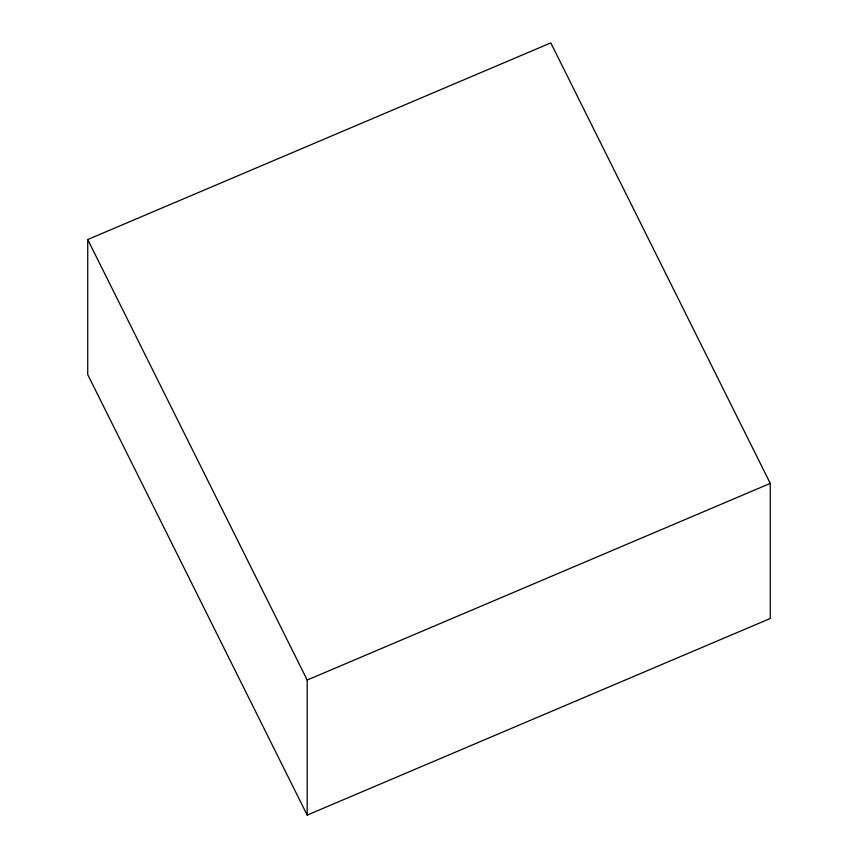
<?xml version="1.0" encoding="UTF-8"?>
<svg xmlns="http://www.w3.org/2000/svg" width="858" height="858" viewBox="0 0 858 858"><rect width="100%" height="100%" fill="white"/><g stroke="black" fill="none" stroke-linecap="round" stroke-linejoin="round"><path stroke-width="1.29" d="M87.73 239.532L550.804 42.9L770.27 483.397L770.27 618.468L307.196 815.1L87.73 374.603L87.73 239.532L307.196 680.029L307.196 815.1M307.196 680.029L770.27 483.397"/></g></svg>
